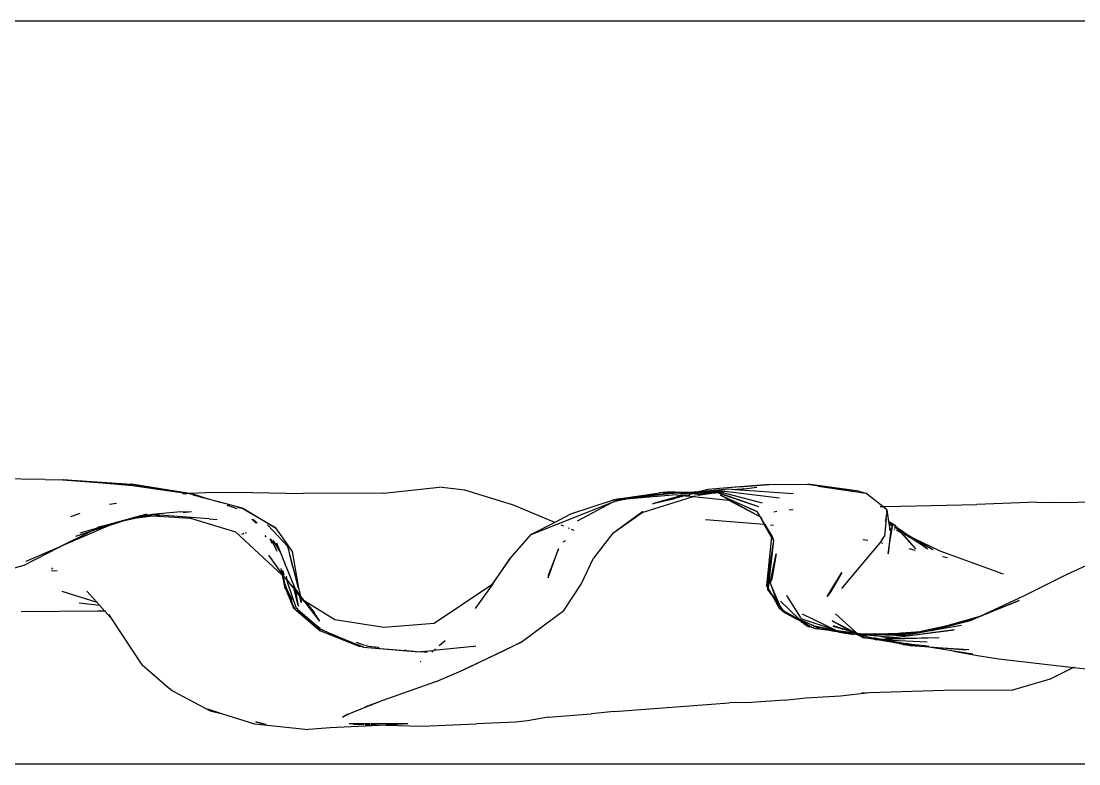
# Model space of a CAD drawing. Header units: millimetres. Extents: x -41292 to 298682, y -22072 to 33155.
# Drawn here: x 28390 to 28603.7, y 1460.6 to 1610.6 of the extents above; entities that cross this region are included whole.
import ezdxf

# ---------------------------------------------------------------- set-up
doc = ezdxf.new("R2010")
doc.units = ezdxf.units.MM
doc.layers.add('틀', color=8, linetype='Continuous')

# ---------------------------------------------------------------- blocks, each defined once
blk = doc.blocks.new('AHSISHEUD')
for p, q in [((29556.55, 19258.67), (28467.55, 19258.67)), ((29022.25, 19166.11), (29011.64, 19166.28)), ((29022.25, 19166.11), (29025.84, 19166.06)), ((29039.18, 19164.97), (29025.8, 19165.98)), ((29025.84, 19166.06), (29025.81, 19166.01)), ((29025.84, 19166.06), (29025.94, 19166.05)), ((29025.94, 19166.05), (29026.02, 19166.08)), ((29026.02, 19166.08), (29027.7, 19165.94)), ((29027.7, 19165.94), (29039.71, 19165.13)), ((29027.7, 19165.94), (29039.18, 19164.97)), ((29039.18, 19164.97), (29039.33, 19164.96)), ((29039.43, 19164.95), (29039.33, 19164.96)), ((29039.71, 19165.13), (29039.43, 19164.95)), ((29039.43, 19164.95), (29048.75, 19163.63)), ((29039.71, 19165.13), (29048.75, 19163.63)), ((29051.43, 19163.25), (29039.71, 19165.13)), ((29048.75, 19163.63), (29050.66, 19163.31)), ((29048.75, 19163.63), (29051.43, 19163.25)), ((29051.19, 19163.24), (29050.66, 19163.31)), ((29051.49, 19163.25), (29051.43, 19163.25)), ((29054.7, 19163.43), (29051.49, 19163.25)), ((29052.1, 19163.15), (29051.49, 19163.25)), ((29064.11, 19163.47), (29054.7, 19163.43)), ((29064.11, 19163.47), (29074.34, 19163.24)), ((29090.69, 19163.33), (29074.34, 19163.24)), ((29090.69, 19163.33), (29101.85, 19164.58)), ((29107.01, 19163.96), (29101.85, 19164.58)), ((29116.85, 19160.9), (29107.01, 19163.96)), ((29145.97, 19163.3), (29139, 19162.28)), ((29140.35, 19162.42), (29145.97, 19163.3)), ((29141.8, 19162.5), (29148.81, 19163.33)), ((29148.81, 19163.33), (29143.1, 19162.75)), ((29145.97, 19163.3), (29143.1, 19162.75)), ((29146.24, 19163.34), (29145.97, 19163.3)), ((29146.41, 19163.38), (29146.24, 19163.34)), ((29146.56, 19163.4), (29146.41, 19163.38)), ((29147.29, 19163.54), (29146.56, 19163.4)), ((29148.81, 19163.33), (29147.1, 19163.27)), ((29147.29, 19163.54), (29147.48, 19163.54)), ((29147.48, 19163.54), (29147.51, 19163.54)), ((29147.51, 19163.54), (29147.54, 19163.54)), ((29147.54, 19163.54), (29147.59, 19163.54)), ((29147.59, 19163.54), (29147.97, 19163.61)), ((29147.59, 19163.54), (29149.58, 19163.57)), ((29147.59, 19163.54), (29151.29, 19163.49)), ((29149.58, 19163.57), (29147.97, 19163.61)), ((29148.85, 19163.33), (29148.81, 19163.33)), ((29148.85, 19163.33), (29149.06, 19163.35)), ((29149.06, 19163.35), (29149.22, 19163.34)), ((29149.22, 19163.34), (29151.29, 19163.49)), ((29152.75, 19163.45), (29149.22, 19163.34)), ((29149.58, 19163.57), (29149.75, 19163.57)), ((29149.75, 19163.57), (29149.96, 19163.56)), ((29149.96, 19163.56), (29150.2, 19163.56)), ((29150.2, 19163.56), (29153.26, 19163.59)), ((29151.29, 19163.49), (29150.2, 19163.56)), ((29152.75, 19163.45), (29150.36, 19163.24)), ((29150.66, 19163.21), (29152.96, 19163.36)), ((29151.29, 19163.49), (29152.03, 19163.53)), ((29152.96, 19163.36), (29151.83, 19163.11)), ((29152.03, 19163.53), (29153.26, 19163.59)), ((29152.03, 19163.53), (29156.05, 19163.56)), ((29152.75, 19163.45), (29152.03, 19163.53)), ((29153.53, 19163.4), (29152.29, 19163.07)), ((29155.69, 19163.42), (29152.61, 19163.11)), ((29153.53, 19163.4), (29152.61, 19163.11)), ((29153.1, 19163.46), (29152.75, 19163.45)), ((29152.96, 19163.36), (29153.53, 19163.4)), ((29153.1, 19163.46), (29153.84, 19163.49)), ((29153.53, 19163.4), (29153.1, 19163.46)), ((29153.26, 19163.59), (29154.23, 19163.64)), ((29153.5, 19162.97), (29156.75, 19163.39)), ((29153.53, 19163.4), (29154.31, 19163.45)), ((29154.31, 19163.45), (29153.84, 19163.49)), ((29154.17, 19162.91), (29157.38, 19163.38)), ((29156.1, 19164.05), (29154.23, 19163.64)), ((29154.67, 19163.66), (29154.23, 19163.64)), ((29154.67, 19163.47), (29154.31, 19163.45)), ((29156.1, 19164.05), (29154.67, 19163.66)), ((29154.67, 19163.66), (29155.78, 19163.72)), ((29154.67, 19163.66), (29158.31, 19163.69)), ((29154.67, 19163.47), (29156.05, 19163.56)), ((29155.01, 19163.44), (29154.67, 19163.47)), ((29155.69, 19163.42), (29155.01, 19163.44)), ((29155.76, 19163.43), (29155.69, 19163.42)), ((29155.89, 19163.44), (29155.76, 19163.43)), ((29160.32, 19164.12), (29155.78, 19163.72)), ((29155.78, 19163.72), (29158.8, 19163.87)), ((29155.92, 19163.44), (29155.89, 19163.44)), ((29157.43, 19163.6), (29155.92, 19163.44)), ((29156.75, 19163.39), (29155.92, 19163.44)), ((29157.43, 19163.6), (29156.05, 19163.56)), ((29162.44, 19164.64), (29156.1, 19164.05)), ((29161.8, 19164.52), (29156.1, 19164.05)), ((29156.75, 19163.39), (29156.89, 19163.39)), ((29156.89, 19163.39), (29156.95, 19163.42)), ((29156.95, 19163.42), (29157.04, 19163.41)), ((29157.04, 19163.41), (29157.11, 19163.42)), ((29158.32, 19163.63), (29157.11, 19163.42)), ((29157.38, 19163.38), (29157.11, 19163.42)), ((29157.38, 19163.38), (29157.46, 19163.38)), ((29158.32, 19163.63), (29157.43, 19163.6)), ((29157.46, 19163.38), (29157.56, 19163.4)), ((29157.56, 19163.4), (29157.59, 19163.41)), ((29157.59, 19163.41), (29157.64, 19163.4)), ((29157.64, 19163.4), (29157.66, 19163.4)), ((29158.62, 19163.55), (29157.66, 19163.4)), ((29157.66, 19163.4), (29158.64, 19163.54)), ((29158.2, 19163.39), (29157.66, 19163.4)), ((29158.31, 19163.35), (29158.2, 19163.39)), ((29158.31, 19163.69), (29158.32, 19163.63)), ((29158.57, 19163.35), (29158.31, 19163.35)), ((29158.31, 19163.35), (29166.33, 19160.62)), ((29158.32, 19163.63), (29158.42, 19163.61)), ((29158.42, 19163.61), (29158.48, 19163.59)), ((29158.48, 19163.59), (29158.44, 19163.61)), ((29158.55, 19163.72), (29158.46, 19163.7)), ((29158.48, 19163.59), (29158.55, 19163.6)), ((29158.55, 19163.72), (29159.42, 19163.77)), ((29158.55, 19163.6), (29158.62, 19163.61)), ((29158.55, 19163.6), (29158.62, 19163.55)), ((29158.57, 19163.35), (29166.33, 19160.62)), ((29158.62, 19163.61), (29159.42, 19163.77)), ((29158.64, 19163.54), (29158.62, 19163.55)), ((29167.15, 19161.31), (29158.64, 19163.54)), ((29158.79, 19163.56), (29158.75, 19163.57)), ((29158.79, 19163.56), (29159.55, 19163.75)), ((29158.8, 19163.87), (29159.42, 19163.77)), ((29159.55, 19163.75), (29159.42, 19163.77)), ((29159.55, 19163.75), (29170.58, 19162.41)), ((29161.66, 19164.03), (29160.32, 19164.12)), ((29161.71, 19164.03), (29161.66, 19164.03)), ((29161.96, 19164.07), (29161.71, 19164.03)), ((29173.35, 19163.23), (29161.71, 19164.03)), ((29168.48, 19165.07), (29161.85, 19164.52)), ((29163.1, 19164.18), (29161.96, 19164.07)), ((29162.44, 19164.64), (29168.48, 19165.07)), ((29163.17, 19164.19), (29163.1, 19164.18)), ((29163.22, 19164.19), (29163.17, 19164.19)), ((29163.22, 19164.19), (29163.27, 19164.2)), ((29163.27, 19164.2), (29164.01, 19164.28)), ((29164.01, 19164.28), (29165.97, 19164.58)), ((29168.48, 19165.07), (29176.29, 19165.15)), ((29186.59, 19163.76), (29176.29, 19165.15)), ((29176.29, 19165.15), (29188.05, 19163.37)), ((29178.41, 19164.74), (29176.29, 19165.15)), ((29178.41, 19164.74), (29188.05, 19163.37)), ((29186.59, 19163.76), (29188.05, 19163.37)), ((29191.47, 19160.64), (29188.05, 19163.37)), ((29035.24, 19161.09), (29036.67, 19161.32)), ((29050.91, 19163.22), (29050.04, 19163.18)), ((29051.43, 19163.25), (29051.19, 19163.24)), ((29051.63, 19163.15), (29051.19, 19163.24)), ((29052.04, 19163.11), (29051.63, 19163.15)), ((29052.04, 19163.11), (29052.1, 19163.15)), ((29052.04, 19163.11), (29052.07, 19163.08)), ((29054.22, 19162.39), (29052.06, 19162.95)), ((29052.1, 19163.15), (29052.07, 19163.08)), ((29052.07, 19163.08), (29054.22, 19162.39)), ((29052.07, 19163.08), (29053.55, 19162.68)), ((29053.55, 19162.68), (29052.1, 19163.15)), ((29053.55, 19162.68), (29057.8, 19161.45)), ((29055.19, 19162.13), (29053.55, 19162.68)), ((29055.19, 19162.13), (29054.22, 19162.39)), ((29057.8, 19161.45), (29055.19, 19162.13)), ((29062.32, 19160.27), (29057.8, 19161.45)), ((29120.44, 19154.97), (29136.53, 19161.4)), ((29136.58, 19161.77), (29128.35, 19159.09)), ((29129.76, 19157.73), (29136.99, 19161.59)), ((29136.53, 19161.4), (29135.44, 19160.81)), ((29136.53, 19161.4), (29136.99, 19161.59)), ((29137.13, 19162), (29136.58, 19161.77)), ((29137.31, 19162), (29136.58, 19161.77)), ((29136.99, 19161.59), (29137.13, 19161.61)), ((29139.52, 19162.12), (29137.13, 19161.61)), ((29137.31, 19162), (29137.13, 19162)), ((29137.13, 19161.61), (29137.29, 19161.71)), ((29137.29, 19161.71), (29137.34, 19161.72)), ((29137.31, 19162), (29137.74, 19162.14)), ((29139.52, 19162.12), (29137.34, 19161.72)), ((29137.34, 19161.72), (29138, 19161.99)), ((29139, 19162.28), (29137.74, 19162.14)), ((29139, 19162.28), (29137.81, 19162.1)), ((29137.91, 19162.04), (29140.35, 19162.42)), ((29137.91, 19162.04), (29140.48, 19162.3)), ((29138, 19161.99), (29139.52, 19162.12)), ((29140.35, 19162.42), (29139, 19162.28)), ((29149.77, 19163), (29139.52, 19162.12)), ((29142.33, 19162.63), (29140.35, 19162.42)), ((29141.19, 19162.38), (29140.48, 19162.3)), ((29141.21, 19162.43), (29141.19, 19162.38)), ((29141.8, 19162.5), (29141.21, 19162.43)), ((29142.33, 19162.63), (29141.8, 19162.5)), ((29142.74, 19162.68), (29142.33, 19162.63)), ((29143.1, 19162.75), (29142.74, 19162.68)), ((29142.85, 19159.45), (29153.16, 19162.66)), ((29144.95, 19161.2), (29145.31, 19161.31)), ((29151.34, 19162.84), (29145.31, 19161.31)), ((29145.31, 19161.31), (29149.45, 19162.25)), ((29146.35, 19161.65), (29150.71, 19162.87)), ((29151.55, 19162.82), (29149.45, 19162.25)), ((29149.77, 19163), (29150.68, 19162.91)), ((29150.68, 19162.91), (29150.1, 19162.85)), ((29150.71, 19162.87), (29150.68, 19162.91)), ((29150.83, 19162.89), (29150.71, 19162.87)), ((29150.93, 19162.93), (29150.83, 19162.89)), ((29150.83, 19162.89), (29151.34, 19162.84)), ((29151, 19162.93), (29150.93, 19162.93)), ((29151.56, 19162.9), (29151.34, 19162.84)), ((29151.34, 19162.84), (29151.55, 19162.82)), ((29151.79, 19162.88), (29151.55, 19162.82)), ((29151.55, 19162.82), (29151.93, 19162.77)), ((29151.97, 19162.78), (29151.93, 19162.77)), ((29152.49, 19162.84), (29151.97, 19162.78)), ((29151.97, 19162.78), (29153.16, 19162.66)), ((29152.29, 19163.07), (29152.26, 19163.08)), ((29152.44, 19163.06), (29152.29, 19163.07)), ((29152.61, 19163.11), (29152.44, 19163.06)), ((29153.16, 19162.66), (29153.56, 19162.78)), ((29153.16, 19162.66), (29160.34, 19161.93)), ((29153.5, 19162.97), (29153.47, 19162.97)), ((29154.17, 19162.91), (29154.1, 19162.92)), ((29158.65, 19162.92), (29165.99, 19159.66)), ((29159.57, 19162.44), (29158.65, 19162.92)), ((29165.99, 19159.66), (29159.57, 19162.44)), ((29160.34, 19161.93), (29159.57, 19162.44)), ((29159.57, 19162.44), (29166.59, 19158.63)), ((29160.34, 19161.93), (29166.59, 19158.63)), ((29222.56, 19161.51), (29210.44, 19161.03)), ((29222.56, 19161.51), (29225.67, 19161.44)), ((29225.67, 19161.44), (29241.37, 19161.65)), ((29027.46, 19158.62), (29029.33, 19159.31)), ((29041.93, 19158.88), (29042.82, 19159.14)), ((29041.93, 19158.88), (29043.8, 19159.03)), ((29042.59, 19158.8), (29043.8, 19159.03)), ((29043.8, 19159.03), (29042.8, 19158.79)), ((29049.68, 19159.54), (29043.8, 19159.03)), ((29045.32, 19158.89), (29043.8, 19159.03)), ((29049.68, 19159.54), (29051.79, 19159.62)), ((29050.16, 19159.44), (29051.79, 19159.62)), ((29058.99, 19160.85), (29059.15, 19160.83)), ((29061.01, 19160.2), (29059.15, 19160.83)), ((29061.1, 19160.48), (29061.3, 19160.45)), ((29062.18, 19160.19), (29061.3, 19160.45)), ((29062.32, 19160.27), (29062.18, 19160.19)), ((29068.75, 19156.33), (29062.18, 19160.19)), ((29062.32, 19160.27), (29068.75, 19156.33)), ((29125.18, 19157.44), (29116.85, 19160.9)), ((29128.35, 19159.09), (29125.18, 19157.44)), ((29136.92, 19155.26), (29142.85, 19159.45)), ((29136.92, 19155.26), (29142.45, 19159.32)), ((29142.45, 19159.32), (29142.85, 19159.45)), ((29142.45, 19159.32), (29142.63, 19159.45)), ((29142.63, 19159.45), (29142.97, 19159.7)), ((29142.89, 19159.54), (29142.63, 19159.45)), ((29142.85, 19159.45), (29142.89, 19159.54)), ((29142.89, 19159.54), (29142.97, 19159.7)), ((29165.99, 19159.66), (29166.59, 19158.63)), ((29169.44, 19159.57), (29170.06, 19159.68)), ((29172.52, 19160), (29173.37, 19160.06)), ((29190.93, 19160.63), (29191.47, 19160.64)), ((29192.29, 19159.98), (29191.47, 19160.64)), ((29191.47, 19160.64), (29191.99, 19160.64)), ((29191.99, 19160.64), (29210.44, 19161.03)), ((29192.29, 19159.41), (29192.19, 19158.9)), ((29192.24, 19159.46), (29192.29, 19159.98)), ((29192.29, 19159.41), (29192.29, 19159.98)), ((29192.29, 19159.98), (29192.62, 19157.65)), ((29035.67, 19157.08), (29031.4, 19155.62)), ((29032.64, 19156.25), (29034.97, 19156.92)), ((29033.05, 19156.46), (29041.56, 19158.86)), ((29034.97, 19156.92), (29033.05, 19156.46)), ((29034.97, 19156.92), (29035.67, 19157.08)), ((29035.13, 19156.78), (29039.3, 19158.14)), ((29035.13, 19156.78), (29036.01, 19157.16)), ((29036.01, 19157.16), (29035.67, 19157.08)), ((29036.1, 19157.23), (29036.01, 19157.16)), ((29036.1, 19157.23), (29036.24, 19157.28)), ((29036.24, 19157.28), (29036.28, 19157.28)), ((29036.39, 19157.33), (29036.28, 19157.28)), ((29041.28, 19158.42), (29036.39, 19157.33)), ((29036.39, 19157.33), (29039.3, 19158.14)), ((29039.3, 19158.14), (29039.59, 19158.23)), ((29039.59, 19158.23), (29039.66, 19158.24)), ((29039.66, 19158.24), (29039.72, 19158.26)), ((29039.72, 19158.26), (29041.79, 19158.84)), ((29039.72, 19158.26), (29042.59, 19158.8)), ((29039.72, 19158.26), (29041.28, 19158.42)), ((29042.8, 19158.79), (29041.28, 19158.42)), ((29041.28, 19158.42), (29043.93, 19158.73)), ((29041.56, 19158.86), (29041.79, 19158.84)), ((29041.79, 19158.84), (29041.93, 19158.88)), ((29041.79, 19158.84), (29042.59, 19158.8)), ((29042.59, 19158.8), (29042.8, 19158.79)), ((29042.8, 19158.79), (29043.93, 19158.73)), ((29043.93, 19158.73), (29045.32, 19158.89)), ((29043.93, 19158.73), (29051.6, 19158.31)), ((29055.36, 19158.15), (29045.32, 19158.89)), ((29051.6, 19158.31), (29060.72, 19155.54)), ((29055.36, 19158.15), (29056.97, 19158.05)), ((29063.98, 19158.07), (29064.89, 19157.28)), ((29065.09, 19157.25), (29064.18, 19157.99)), ((29067.14, 19156.95), (29071.17, 19152.61)), ((29125.18, 19157.44), (29120.44, 19154.97)), ((29127.02, 19156.68), (29126.51, 19156.89)), ((29155.64, 19158.05), (29167.49, 19157.08)), ((29166.59, 19158.63), (29166.65, 19158.6)), ((29166.65, 19158.6), (29166.73, 19158.55)), ((29167.22, 19157.68), (29166.65, 19158.6)), ((29167.49, 19157.08), (29166.65, 19158.6)), ((29166.73, 19158.55), (29167.22, 19157.68)), ((29167.6, 19157.08), (29167.22, 19157.68)), ((29168.97, 19154.53), (29167.49, 19157.08)), ((29167.6, 19157.08), (29167.49, 19157.08)), ((29169, 19154.82), (29167.6, 19157.08)), ((29167.6, 19157.08), (29168.97, 19154.53)), ((29168.75, 19156.94), (29169.38, 19156.85)), ((29192.07, 19157.5), (29191.81, 19154.68)), ((29191.96, 19157.67), (29192.07, 19157.5)), ((29192.08, 19157.66), (29191.97, 19157.75)), ((29192.07, 19157.52), (29191.97, 19157.75)), ((29191.99, 19157.82), (29192.09, 19157.75)), ((29192.01, 19157.95), (29192.1, 19157.89)), ((29192.11, 19157.96), (29192.02, 19158.01)), ((29192.13, 19158.17), (29192.07, 19158.25)), ((29192.08, 19157.66), (29192.07, 19157.52)), ((29192.07, 19157.52), (29192.07, 19157.5)), ((29192.09, 19157.75), (29192.08, 19157.66)), ((29192.1, 19157.89), (29192.09, 19157.75)), ((29192.11, 19157.96), (29192.1, 19157.89)), ((29192.13, 19158.17), (29192.11, 19157.96)), ((29192.13, 19158.17), (29192.19, 19158.9)), ((29193.84, 19156.92), (29192.62, 19157.65)), ((29192.64, 19157.49), (29192.62, 19157.65)), ((29192.64, 19157.49), (29192.76, 19157.4)), ((29192.64, 19157.49), (29192.66, 19157.39)), ((29192.66, 19157.39), (29192.9, 19157.23)), ((29192.66, 19157.39), (29192.68, 19157.19)), ((29193.41, 19156.61), (29192.68, 19157.19)), ((29192.68, 19157.19), (29192.78, 19156.47)), ((29192.76, 19157.4), (29193.58, 19156.8)), ((29192.9, 19157.23), (29192.76, 19157.4)), ((29192.9, 19157.23), (29193.58, 19156.8)), ((29193.41, 19156.61), (29192.9, 19157.23)), ((29193.84, 19156.92), (29194.11, 19156.62)), ((29025.42, 19152.61), (29035.13, 19156.78)), ((29025.42, 19152.61), (29031.4, 19155.62)), ((29031.4, 19155.62), (29028.38, 19154.59)), ((29029.35, 19155.31), (29032.64, 19156.25)), ((29031.4, 19155.62), (29032.64, 19156.25)), ((29032.64, 19156.25), (29033.05, 19156.46)), ((29060.72, 19155.54), (29070.13, 19146.79)), ((29062.39, 19155.16), (29061.94, 19155.02)), ((29062.93, 19155.32), (29062.65, 19155.23)), ((29066.63, 19154.82), (29066.84, 19154.46)), ((29068.75, 19156.33), (29072.17, 19151.58)), ((29116.1, 19150.08), (29120.44, 19154.97)), ((29128.18, 19156.19), (29127.98, 19156.28)), ((29129.13, 19155.8), (29128.6, 19156.02)), ((29136.92, 19155.26), (29133.01, 19150.2)), ((29169, 19154.82), (29168.97, 19154.53)), ((29169, 19154.82), (29169.36, 19153.87)), ((29193.07, 19155.91), (29192.73, 19153.03)), ((29192.78, 19156.47), (29193.07, 19155.91)), ((29192.78, 19156.47), (29192.8, 19156.33)), ((29192.8, 19156.33), (29193.07, 19155.91)), ((29192.8, 19156.33), (29192.89, 19155.7)), ((29192.81, 19153.01), (29193.41, 19156.61)), ((29193.07, 19155.91), (29193.41, 19156.61)), ((29193.64, 19156.16), (29193.88, 19156.05)), ((29194.58, 19155.99), (29193.78, 19156.51)), ((29193.78, 19156.51), (29194.46, 19156.12)), ((29193.86, 19156.79), (29194.46, 19156.12)), ((29193.86, 19156.79), (29194.11, 19156.62)), ((29194.11, 19156.62), (29198.02, 19152.13)), ((29194.11, 19156.62), (29196.4, 19154.99)), ((29194.18, 19155.91), (29194.21, 19155.87)), ((29194.21, 19155.87), (29195.11, 19155.39)), ((29194.21, 19155.87), (29195, 19155.52)), ((29194.46, 19156.12), (29194.58, 19155.99)), ((29194.58, 19155.99), (29195, 19155.52)), ((29195, 19155.52), (29195.11, 19155.39)), ((29195.02, 19155.79), (29196.4, 19154.99)), ((29195.11, 19155.39), (29198.02, 19152.13)), ((29196.06, 19155.01), (29195.5, 19155.38)), ((29195.76, 19155.15), (29196.06, 19155.01)), ((29196.97, 19154.41), (29196.06, 19155.01)), ((29196.06, 19155.01), (29197.01, 19154.55)), ((29196.08, 19154.88), (29196.97, 19154.41)), ((29196.4, 19154.99), (29197.77, 19154.19)), ((29196.4, 19154.99), (29197.01, 19154.55)), ((29025.07, 19152.43), (29025.42, 19152.61)), ((29068.11, 19153.17), (29067.68, 19154.14)), ((29067.81, 19154.06), (29068.96, 19151.82)), ((29068.96, 19151.82), (29067.95, 19153.97)), ((29068.38, 19153.7), (29068.31, 19153.74)), ((29069.64, 19151.75), (29068.38, 19153.7)), ((29069.77, 19151.42), (29068.38, 19153.7)), ((29069.64, 19151.75), (29069.05, 19153.26)), ((29071.43, 19152.13), (29071.17, 19152.61)), ((29071.17, 19152.61), (29071.24, 19152.34)), ((29126.88, 19153.5), (29127.37, 19153.76)), ((29168.97, 19154.53), (29167.98, 19144.71)), ((29169.36, 19153.87), (29168.26, 19144.25)), ((29169.36, 19153.87), (29168.6, 19148.87)), ((29168.97, 19154.53), (29169.36, 19153.87)), ((29191.19, 19153.72), (29183.13, 19144.11)), ((29187.43, 19154.01), (29188.44, 19153.83)), ((29191.17, 19153.32), (29191.46, 19153.27)), ((29191.19, 19153.72), (29191.81, 19154.68)), ((29191.81, 19154.68), (29191.25, 19154.03)), ((29192.16, 19153.14), (29192.21, 19153.13)), ((29192.73, 19153.03), (29192.5, 19151.12)), ((29192.5, 19151.12), (29192.81, 19153.01)), ((29192.81, 19153.01), (29192.73, 19153.03)), ((29200.47, 19152.1), (29196.97, 19154.41)), ((29196.97, 19154.41), (29197.93, 19153.9)), ((29197.01, 19154.55), (29197.77, 19154.19)), ((29197.01, 19154.55), (29197.93, 19153.9)), ((29197.77, 19154.19), (29202.97, 19151.71)), ((29197.77, 19154.19), (29201.57, 19151.99)), ((29197.93, 19153.9), (29200.47, 19152.1)), ((29197.93, 19153.9), (29201.57, 19151.99)), ((29018.02, 19148.8), (29025.07, 19152.43)), ((29025.07, 19152.43), (29018.38, 19149.53)), ((29070.07, 19147.12), (29067.43, 19150.85)), ((29069.12, 19151.57), (29068.96, 19151.82)), ((29069.77, 19151.42), (29069.64, 19151.75)), ((29070.5, 19149.57), (29069.77, 19151.42)), ((29071.43, 19152.13), (29071.24, 19152.34)), ((29071.24, 19152.34), (29072.31, 19148.37)), ((29072.31, 19148.37), (29071.43, 19152.13)), ((29073.45, 19144.17), (29071.43, 19152.13)), ((29072.17, 19151.58), (29073.45, 19144.17)), ((29125.95, 19152.13), (29123.87, 19146.71)), ((29123.88, 19146.26), (29125.95, 19152.13)), ((29168.72, 19145.24), (29169.93, 19151.09)), ((29169.93, 19151.09), (29169.02, 19145.94)), ((29195.36, 19152.41), (29195.33, 19152.41)), ((29198.05, 19151.77), (29196.78, 19152.07)), ((29202.97, 19151.71), (29214.79, 19147.39)), ((29204.49, 19150.25), (29203.5, 19150.49)), ((29228.54, 19146.92), (29237.41, 19151.03)), ((29010.03, 19146.62), (29018.02, 19148.8)), ((29070.5, 19149.57), (29070.53, 19149.33)), ((29070.5, 19149.57), (29070.68, 19149.1)), ((29070.68, 19149.1), (29072.75, 19143.99)), ((29072.31, 19148.37), (29073.45, 19144.17)), ((29116.1, 19150.08), (29112.47, 19144.87)), ((29112.68, 19145.02), (29116.1, 19150.08)), ((29130.51, 19144.96), (29133.01, 19150.2)), ((29168.6, 19148.87), (29168.16, 19144.3)), ((29024.71, 19147.61), (29023.55, 19147.63)), ((29023.6, 19147.96), (29023.78, 19148.24)), ((29069.87, 19148.12), (29070.07, 19147.12)), ((29070.33, 19146.75), (29070.07, 19147.12)), ((29070.13, 19146.79), (29070.54, 19144.84)), ((29070.13, 19146.79), (29070.36, 19146.58)), ((29070.17, 19147.69), (29070.33, 19146.75)), ((29070.54, 19146.75), (29070.3, 19147.5)), ((29070.62, 19146.34), (29070.33, 19146.75)), ((29070.36, 19146.58), (29070.62, 19145.13)), ((29070.36, 19146.58), (29070.62, 19146.34)), ((29070.62, 19146.34), (29070.68, 19146.27)), ((29070.68, 19146.27), (29070.98, 19145.85)), ((29070.68, 19146.27), (29071.06, 19145.83)), ((29070.94, 19146.57), (29071.06, 19145.83)), ((29123.87, 19146.71), (29123.88, 19146.26)), ((29180.21, 19142.48), (29183.14, 19147.33)), ((29183.14, 19147.33), (29180.95, 19143.45)), ((29214.79, 19147.39), (29215.29, 19147.19)), ((29215.29, 19147.19), (29215.76, 19147.06)), ((29219.92, 19142.59), (29228.54, 19146.92)), ((29072.49, 19140.07), (29070.54, 19144.84)), ((29070.54, 19144.84), (29070.69, 19144.04)), ((29070.54, 19144.84), (29071.13, 19143.75)), ((29071.69, 19142.24), (29070.54, 19144.84)), ((29070.62, 19145.13), (29071.13, 19143.75)), ((29070.98, 19145.85), (29071.07, 19145.74)), ((29071.06, 19145.83), (29071.07, 19145.74)), ((29071.06, 19145.83), (29071.6, 19145.19)), ((29071.07, 19145.74), (29071.11, 19145.44)), ((29071.07, 19145.74), (29071.6, 19145.19)), ((29071.11, 19145.44), (29072.96, 19140.1)), ((29071.6, 19145.19), (29072.49, 19144.26)), ((29072.51, 19144.13), (29071.6, 19145.19)), ((29072.46, 19144.41), (29072.44, 19144.43)), ((29072.46, 19144.41), (29072.49, 19144.26)), ((29072.49, 19144.26), (29072.6, 19144.2)), ((29072.49, 19144.26), (29072.51, 19144.13)), ((29072.52, 19144.08), (29072.51, 19144.13)), ((29072.51, 19144.13), (29072.53, 19144.11)), ((29072.53, 19144.11), (29072.52, 19144.08)), ((29072.52, 19144.08), (29072.54, 19144.05)), ((29072.54, 19144.05), (29072.55, 19143.98)), ((29072.54, 19144.05), (29072.69, 19143.93)), ((29072.64, 19144.11), (29072.6, 19144.2)), ((29072.64, 19144.11), (29072.66, 19144.04)), ((29072.66, 19144.04), (29072.75, 19143.99)), ((29072.66, 19144.04), (29072.69, 19143.93)), ((29073.45, 19144.17), (29073.49, 19143.94)), ((29100.84, 19137.07), (29112.47, 19144.87)), ((29112.68, 19145.02), (29109.08, 19140.02)), ((29112.47, 19144.87), (29112.68, 19145.02)), ((29127, 19139.65), (29130.51, 19144.96)), ((29168.16, 19144.3), (29167.98, 19144.71)), ((29168.16, 19144.3), (29168.13, 19143.9)), ((29168.25, 19144.1), (29168.16, 19144.3)), ((29168.26, 19144.21), (29168.25, 19144.1)), ((29168.58, 19143.62), (29168.25, 19144.1)), ((29168.26, 19144.25), (29168.26, 19144.21)), ((29168.26, 19144.21), (29168.58, 19143.62)), ((29168.72, 19145.24), (29169.02, 19145.94)), ((29170.49, 19140.97), (29168.72, 19145.24)), ((29168.72, 19145.24), (29170.02, 19141.55)), ((29025.63, 19143.54), (29032.66, 19141.35)), ((29032.66, 19141.35), (29030.65, 19143.58)), ((29071.13, 19143.75), (29071.69, 19142.24)), ((29071.13, 19143.75), (29071.82, 19142.46)), ((29071.69, 19142.24), (29072.49, 19140.07)), ((29072.22, 19141.02), (29071.69, 19142.24)), ((29071.82, 19142.46), (29071.75, 19142.69)), ((29071.82, 19142.46), (29072.14, 19141.85)), ((29072.22, 19141.02), (29071.82, 19142.46)), ((29072.55, 19143.98), (29072.57, 19143.95)), ((29072.57, 19143.95), (29073.31, 19140.96)), ((29073.26, 19140.93), (29072.57, 19143.95)), ((29072.72, 19143.77), (29072.57, 19143.95)), ((29072.73, 19143.88), (29072.69, 19143.93)), ((29072.71, 19143.8), (29072.73, 19143.88)), ((29072.72, 19143.77), (29072.71, 19143.8)), ((29072.72, 19143.77), (29073.31, 19140.96)), ((29072.8, 19143.7), (29072.72, 19143.77)), ((29072.73, 19143.88), (29072.75, 19143.81)), ((29072.81, 19143.78), (29072.75, 19143.99)), ((29072.75, 19143.99), (29073.85, 19142.63)), ((29072.75, 19143.81), (29072.81, 19143.78)), ((29072.81, 19143.66), (29072.8, 19143.7)), ((29072.83, 19143.72), (29072.81, 19143.78)), ((29072.81, 19143.66), (29072.83, 19143.72)), ((29072.86, 19143.63), (29072.81, 19143.66)), ((29072.87, 19143.59), (29072.86, 19143.63)), ((29072.99, 19143.21), (29072.87, 19143.59)), ((29075.03, 19141.02), (29072.87, 19143.59)), ((29072.87, 19143.59), (29073.85, 19142.63)), ((29073.68, 19142.44), (29072.99, 19143.21)), ((29073.49, 19143.94), (29073.85, 19142.63)), ((29073.96, 19141.28), (29073.68, 19142.44)), ((29073.77, 19142.34), (29073.68, 19142.44)), ((29073.77, 19142.34), (29073.96, 19141.28)), ((29073.91, 19142.19), (29073.77, 19142.34)), ((29074.6, 19141.69), (29073.85, 19142.63)), ((29073.91, 19142.19), (29073.96, 19141.28)), ((29075.18, 19140.79), (29073.91, 19142.19)), ((29168.13, 19143.9), (29169.29, 19142.35)), ((29168.58, 19143.62), (29168.75, 19143.31)), ((29168.75, 19143.31), (29169.29, 19142.35)), ((29169.2, 19142.73), (29168.75, 19143.31)), ((29169.84, 19141.62), (29168.75, 19143.31)), ((29170.02, 19141.55), (29169.2, 19142.73)), ((29169.29, 19142.35), (29170.52, 19140.12)), ((29169.29, 19142.35), (29169.84, 19141.62)), ((29174.81, 19138.28), (29172.07, 19142.66)), ((29180.95, 19143.45), (29180.21, 19142.48)), ((29211.13, 19138.51), (29219.92, 19142.59)), ((29029.09, 19141.21), (29033.26, 19140.7)), ((29032.66, 19141.35), (29032.78, 19141.32)), ((29033.26, 19140.7), (29032.66, 19141.35)), ((29033.26, 19140.7), (29033.38, 19140.68)), ((29034.26, 19139.59), (29033.26, 19140.7)), ((29072.49, 19140.07), (29072.22, 19141.02)), ((29072.72, 19139.89), (29072.22, 19141.02)), ((29072.72, 19139.89), (29072.49, 19140.07)), ((29072.75, 19139.82), (29072.72, 19139.89)), ((29072.75, 19139.82), (29072.84, 19139.76)), ((29072.84, 19139.76), (29073, 19139.63)), ((29073.19, 19139.9), (29072.96, 19140.1)), ((29073.04, 19140.18), (29073.19, 19139.9)), ((29073.19, 19139.9), (29073.2, 19139.87)), ((29073.2, 19139.87), (29073.45, 19139.42)), ((29076.05, 19137.41), (29073.2, 19139.87)), ((29074.75, 19138.41), (29073.2, 19139.87)), ((29073.32, 19140.88), (29073.26, 19140.93)), ((29073.32, 19140.88), (29073.4, 19140.52)), ((29074.6, 19141.69), (29074.75, 19141.52)), ((29074.75, 19141.52), (29080.79, 19137.83)), ((29074.75, 19141.52), (29076.59, 19139.21)), ((29075.03, 19141.02), (29075.18, 19140.79)), ((29077.73, 19137.47), (29075.18, 19140.79)), ((29076.59, 19139.21), (29075.18, 19140.79)), ((29169.84, 19141.62), (29170.12, 19141.25)), ((29170.02, 19141.55), (29170.12, 19141.25)), ((29170.5, 19140.86), (29170.02, 19141.55)), ((29170.12, 19141.25), (29170.14, 19141.21)), ((29170.14, 19141.21), (29170.5, 19140.73)), ((29170.14, 19141.21), (29170.51, 19140.62)), ((29170.5, 19140.86), (29170.49, 19140.97)), ((29170.5, 19140.73), (29170.5, 19140.86)), ((29171.31, 19139.66), (29170.5, 19140.86)), ((29170.51, 19140.62), (29170.5, 19140.73)), ((29170.5, 19140.73), (29171.31, 19139.66)), ((29170.51, 19140.62), (29170.99, 19139.83)), ((29171.25, 19139.41), (29170.52, 19140.12)), ((29174.57, 19137.91), (29170.81, 19141.54)), ((29170.99, 19139.83), (29171.25, 19139.41)), ((29170.99, 19139.83), (29171.31, 19139.66)), ((29219, 19141.66), (29209.17, 19137.6)), ((29211.13, 19138.51), (29219, 19141.66)), ((29017.39, 19139.42), (29017.43, 19139.47)), ((29017.43, 19139.47), (29032.82, 19139.59)), ((29032.82, 19139.59), (29034.26, 19139.59)), ((29034.26, 19139.59), (29034.41, 19139.59)), ((29035.55, 19138.16), (29034.26, 19139.59)), ((29035.1, 19138.85), (29035.55, 19138.16)), ((29035.55, 19138.16), (29041.76, 19128.66)), ((29073, 19139.63), (29073.04, 19139.65)), ((29073.04, 19139.65), (29073.45, 19139.42)), ((29073.04, 19139.65), (29077.78, 19135.55)), ((29074.75, 19138.41), (29073.04, 19139.65)), ((29073.45, 19139.42), (29074.75, 19138.41)), ((29075.23, 19137.96), (29074.75, 19138.41)), ((29077.78, 19135.55), (29075.23, 19137.96)), ((29076.05, 19137.41), (29075.23, 19137.96)), ((29077.73, 19137.47), (29076.59, 19139.21)), ((29080.79, 19137.83), (29090.65, 19136.29)), ((29118.42, 19133.28), (29127, 19139.65)), ((29171.25, 19139.41), (29171.58, 19139.3)), ((29171.25, 19139.41), (29174.07, 19137.88)), ((29171.31, 19139.66), (29171.34, 19139.64)), ((29171.34, 19139.64), (29171.36, 19139.6)), ((29171.36, 19139.6), (29171.39, 19139.58)), ((29171.39, 19139.58), (29171.58, 19139.3)), ((29173.2, 19138.54), (29171.39, 19139.58)), ((29171.39, 19139.58), (29172.54, 19138.85)), ((29171.58, 19139.3), (29172.54, 19138.85)), ((29172.54, 19138.85), (29172.6, 19138.83)), ((29172.6, 19138.83), (29172.74, 19138.72)), ((29172.81, 19138.69), (29172.74, 19138.72)), ((29172.81, 19138.69), (29173.2, 19138.54)), ((29173.45, 19138.4), (29173.2, 19138.54)), ((29173.42, 19138.3), (29173.55, 19138.23)), ((29173.45, 19138.4), (29174.57, 19137.91)), ((29174.07, 19137.88), (29173.55, 19138.23)), ((29174.83, 19137.47), (29174.07, 19137.88)), ((29174.62, 19137.86), (29174.57, 19137.91)), ((29174.62, 19137.86), (29177.41, 19136.58)), ((29174.63, 19137.67), (29174.83, 19137.47)), ((29174.81, 19138.28), (29174.98, 19137.94)), ((29181.88, 19135.67), (29174.98, 19137.94)), ((29181.88, 19135.67), (29175.23, 19138.92)), ((29186.16, 19135.11), (29181.91, 19138.97)), ((29203.52, 19136.34), (29211.13, 19138.51)), ((29204.97, 19136.67), (29211.13, 19138.51)), ((29209.17, 19137.6), (29211.13, 19138.51)), ((29076.6, 19136.92), (29076.05, 19137.41)), ((29077.78, 19135.9), (29076.6, 19136.92)), ((29076.6, 19136.92), (29077.8, 19136.06)), ((29077.8, 19136.03), (29076.6, 19136.92)), ((29077.78, 19135.55), (29077.78, 19135.9)), ((29078.23, 19135.71), (29077.78, 19135.9)), ((29085.7, 19132.36), (29077.78, 19135.55)), ((29078.28, 19135.68), (29078.23, 19135.71)), ((29078.25, 19135.69), (29078.23, 19135.71)), ((29078.28, 19135.68), (29078.32, 19135.66)), ((29079.64, 19135.06), (29078.32, 19135.66)), ((29090.65, 19136.29), (29100.84, 19137.07)), ((29174.83, 19137.47), (29175.26, 19137.24)), ((29174.83, 19137.47), (29175.09, 19137.21)), ((29175.02, 19137.48), (29174.98, 19137.5)), ((29175.26, 19137.24), (29175.02, 19137.48)), ((29176.01, 19136.89), (29175.02, 19137.48)), ((29175.51, 19137), (29175.09, 19137.21)), ((29175.51, 19137), (29175.26, 19137.24)), ((29175.26, 19137.24), (29175.85, 19136.93)), ((29175.51, 19137), (29176.39, 19136.42)), ((29175.85, 19136.93), (29175.51, 19137)), ((29176.01, 19136.89), (29175.85, 19136.93)), ((29175.85, 19136.93), (29176.98, 19136.32)), ((29176.03, 19136.88), (29176.01, 19136.89)), ((29176.28, 19136.83), (29176.03, 19136.88)), ((29176.98, 19136.32), (29176.03, 19136.88)), ((29176.33, 19136.81), (29176.28, 19136.83)), ((29176.39, 19136.42), (29176.98, 19136.32)), ((29177.04, 19136.28), (29176.98, 19136.32)), ((29177.04, 19136.28), (29177.98, 19135.96)), ((29177.04, 19136.28), (29177.44, 19136.23)), ((29177.44, 19136.58), (29177.41, 19136.58)), ((29177.56, 19136.51), (29177.44, 19136.58)), ((29177.44, 19136.23), (29177.47, 19136.22)), ((29177.51, 19136.2), (29177.44, 19136.23)), ((29177.59, 19136.51), (29177.56, 19136.51)), ((29181.04, 19135.69), (29177.59, 19136.51)), ((29181.99, 19135.58), (29177.59, 19136.51)), ((29177.59, 19136.51), (29178.55, 19136.06)), ((29181.6, 19135.49), (29177.98, 19135.96)), ((29178.81, 19135.94), (29178.55, 19136.06)), ((29178.81, 19135.94), (29179.61, 19135.85)), ((29179.61, 19135.85), (29181.6, 19135.49)), ((29179.61, 19135.85), (29181.04, 19135.69)), ((29181.1, 19135.68), (29181.04, 19135.69)), ((29182.25, 19135.4), (29181.1, 19135.68)), ((29181.1, 19135.68), (29181.99, 19135.58)), ((29185.55, 19135.28), (29181.19, 19137.55)), ((29181.19, 19137.55), (29185.89, 19135.19)), ((29181.19, 19137.55), (29185.09, 19135.41)), ((29183.34, 19135.89), (29181.4, 19136.43)), ((29181.45, 19136.62), (29183.34, 19135.89)), ((29181.45, 19136.62), (29185.09, 19135.41)), ((29181.6, 19135.49), (29182.25, 19135.4)), ((29181.88, 19135.67), (29182.27, 19135.55)), ((29182.27, 19135.55), (29181.99, 19135.58)), ((29182.19, 19135.63), (29185.01, 19135.24)), ((29182.19, 19135.63), (29182.94, 19135.47)), ((29182.42, 19135.49), (29182.27, 19135.55)), ((29182.27, 19135.55), (29182.94, 19135.47)), ((29182.49, 19135.47), (29182.42, 19135.49)), ((29185.09, 19135.41), (29183.34, 19135.89)), ((29205.86, 19135.73), (29193.89, 19134.15)), ((29194.26, 19134.25), (29205.86, 19135.73)), ((29203.52, 19136.34), (29199.46, 19135.44)), ((29200.43, 19135.46), (29200.65, 19135.52)), ((29200.65, 19135.52), (29200.7, 19135.53)), ((29200.7, 19135.53), (29203.52, 19136.34)), ((29200.7, 19135.53), (29203.29, 19136.16)), ((29200.96, 19135.53), (29200.7, 19135.53)), ((29201.14, 19135.56), (29200.96, 19135.53)), ((29201.32, 19135.57), (29201.14, 19135.56)), ((29201.32, 19135.57), (29201.46, 19135.62)), ((29207.35, 19136.64), (29201.46, 19135.62)), ((29201.46, 19135.62), (29203.29, 19136.16)), ((29203.29, 19136.16), (29209.17, 19137.6)), ((29203.29, 19136.16), (29204.97, 19136.67)), ((29204.97, 19136.67), (29203.52, 19136.34)), ((29209.17, 19137.6), (29204.97, 19136.67)), ((29080.14, 19134.89), (29079.64, 19135.06)), ((29080.83, 19134.54), (29079.64, 19135.06)), ((29083.33, 19133.54), (29080.14, 19134.89)), ((29080.83, 19134.54), (29083.33, 19133.54)), ((29082.68, 19133.71), (29080.83, 19134.54)), ((29082.68, 19133.71), (29084.84, 19132.9)), ((29085.7, 19132.36), (29082.68, 19133.71)), ((29084.84, 19132.9), (29083.33, 19133.54)), ((29101.82, 19132.55), (29103.03, 19133.61)), ((29182.25, 19135.4), (29182.71, 19135.29)), ((29182.7, 19135.41), (29182.49, 19135.47)), ((29182.86, 19135.39), (29182.7, 19135.41)), ((29182.71, 19135.29), (29183.13, 19135.2)), ((29183.58, 19135.23), (29182.86, 19135.39)), ((29183.76, 19135.29), (29182.86, 19135.39)), ((29183, 19135.31), (29182.86, 19135.39)), ((29182.94, 19135.47), (29183.76, 19135.29)), ((29182.94, 19135.47), (29185.01, 19135.24)), ((29183.37, 19135.19), (29183, 19135.31)), ((29183.13, 19135.2), (29183.29, 19135.17)), ((29183.29, 19135.17), (29183.37, 19135.19)), ((29183.29, 19135.17), (29183.66, 19135.04)), ((29183.37, 19135.19), (29183.41, 19135.17)), ((29183.83, 19135.03), (29183.41, 19135.17)), ((29183.41, 19135.17), (29184.35, 19135.01)), ((29184.95, 19135.05), (29183.41, 19135.17)), ((29184.35, 19135.01), (29183.58, 19135.23)), ((29183.83, 19135.03), (29183.66, 19135.04)), ((29183.91, 19135.27), (29183.76, 19135.29)), ((29183.88, 19135.02), (29183.83, 19135.03)), ((29183.94, 19135.01), (29183.88, 19135.02)), ((29183.91, 19135.27), (29184.09, 19135.23)), ((29184.35, 19135.01), (29183.94, 19135.01)), ((29184.35, 19135.2), (29184.09, 19135.23)), ((29184.35, 19135.2), (29184.95, 19135.05)), ((29184.35, 19135.01), (29184.44, 19135)), ((29184.44, 19135), (29184.62, 19135)), ((29184.62, 19135), (29184.66, 19134.99)), ((29184.66, 19134.99), (29184.72, 19134.95)), ((29184.72, 19134.95), (29184.98, 19134.92)), ((29184.95, 19135.05), (29185.33, 19134.97)), ((29185.33, 19134.97), (29184.98, 19134.92)), ((29184.98, 19134.92), (29185.53, 19134.8)), ((29186, 19134.84), (29184.98, 19134.92)), ((29185.01, 19135.24), (29186.16, 19135.11)), ((29185.09, 19135.41), (29185.55, 19135.28)), ((29185.33, 19134.97), (29185.65, 19134.96)), ((29186, 19134.84), (29185.53, 19134.8)), ((29185.89, 19135.19), (29185.55, 19135.28)), ((29185.78, 19134.95), (29185.65, 19134.96)), ((29186.01, 19134.95), (29185.78, 19134.95)), ((29186.16, 19135.11), (29185.89, 19135.19)), ((29186, 19134.84), (29186.29, 19134.78)), ((29186.16, 19134.93), (29186.01, 19134.95)), ((29186.16, 19135.11), (29186.41, 19135.04)), ((29186.4, 19134.94), (29186.16, 19134.93)), ((29186.16, 19134.93), (29186.69, 19134.83)), ((29186.29, 19134.78), (29186.36, 19134.73)), ((29186.36, 19134.73), (29186.4, 19134.75)), ((29186.51, 19134.93), (29186.4, 19134.94)), ((29186.52, 19134.79), (29186.4, 19134.75)), ((29186.4, 19134.75), (29187.52, 19134.1)), ((29186.4, 19134.75), (29186.89, 19134.53)), ((29186.4, 19134.75), (29186.63, 19134.7)), ((29186.41, 19135.04), (29186.97, 19134.93)), ((29186.97, 19134.93), (29186.51, 19134.93)), ((29186.69, 19134.83), (29186.52, 19134.79)), ((29186.89, 19134.53), (29186.63, 19134.7)), ((29186.63, 19134.7), (29187.94, 19134.67)), ((29186.63, 19134.7), (29187, 19134.63)), ((29186.84, 19134.83), (29186.69, 19134.83)), ((29187.04, 19134.78), (29186.84, 19134.83)), ((29186.89, 19134.53), (29188.15, 19134.05)), ((29187.52, 19134.1), (29186.89, 19134.53)), ((29186.97, 19134.93), (29187.16, 19134.9)), ((29187, 19134.63), (29188.15, 19134.05)), ((29188.17, 19134.38), (29187, 19134.63)), ((29187.17, 19134.78), (29187.04, 19134.78)), ((29187.16, 19134.9), (29187.31, 19134.92)), ((29188.13, 19134.86), (29187.17, 19134.78)), ((29189.26, 19134.75), (29187.17, 19134.78)), ((29187.17, 19134.78), (29187.94, 19134.67)), ((29187.31, 19134.92), (29187.49, 19134.89)), ((29188, 19134.9), (29187.49, 19134.89)), ((29188.15, 19134.05), (29187.52, 19134.1)), ((29187.94, 19134.67), (29187.97, 19134.66)), ((29187.97, 19134.66), (29188.04, 19134.65)), ((29188.13, 19134.86), (29188, 19134.9)), ((29188.04, 19134.65), (29188.07, 19134.66)), ((29188.07, 19134.66), (29189.26, 19134.75)), ((29191.08, 19134.39), (29188.07, 19134.66)), ((29188.28, 19134.86), (29188.13, 19134.86)), ((29189.89, 19133.81), (29188.15, 19134.05)), ((29189.36, 19133.97), (29188.15, 19134.05)), ((29188.17, 19134.38), (29189.36, 19133.97)), ((29188.17, 19134.38), (29189.69, 19134.07)), ((29188.32, 19134.86), (29188.28, 19134.86)), ((29188.43, 19134.85), (29188.32, 19134.86)), ((29188.8, 19134.87), (29188.43, 19134.85)), ((29188.43, 19134.85), (29189.26, 19134.75)), ((29192.56, 19134.95), (29188.8, 19134.87)), ((29190.06, 19134.79), (29188.8, 19134.87)), ((29189.26, 19134.75), (29189.36, 19134.74)), ((29189.36, 19134.74), (29189.49, 19134.75)), ((29189.36, 19133.97), (29189.41, 19133.97)), ((29189.41, 19133.97), (29189.89, 19133.81)), ((29190.4, 19133.91), (29189.41, 19133.97)), ((29189.49, 19134.75), (29189.57, 19134.72)), ((29189.63, 19134.71), (29189.57, 19134.72)), ((29189.63, 19134.71), (29189.94, 19134.73)), ((29190.21, 19133.99), (29189.66, 19134.14)), ((29190.21, 19133.99), (29189.69, 19134.07)), ((29193.56, 19133.21), (29189.89, 19133.81)), ((29189.89, 19133.81), (29191.38, 19133.74)), ((29189.94, 19134.73), (29189.99, 19134.73)), ((29189.99, 19134.73), (29190.07, 19134.74)), ((29190.12, 19134.79), (29190.06, 19134.79)), ((29190.07, 19134.74), (29190.11, 19134.74)), ((29190.11, 19134.74), (29190.46, 19134.77)), ((29190.12, 19134.79), (29190.46, 19134.77)), ((29190.21, 19133.99), (29190.4, 19133.91)), ((29190.5, 19133.9), (29190.4, 19133.91)), ((29190.46, 19134.77), (29190.51, 19134.77)), ((29190.56, 19133.88), (29190.5, 19133.9)), ((29190.51, 19134.77), (29190.55, 19134.77)), ((29190.55, 19134.77), (29190.67, 19134.76)), ((29190.59, 19133.88), (29190.56, 19133.88)), ((29190.63, 19133.9), (29190.59, 19133.88)), ((29190.71, 19133.88), (29190.63, 19133.9)), ((29190.67, 19134.76), (29190.74, 19134.77)), ((29190.91, 19133.88), (29190.71, 19133.88)), ((29190.74, 19134.77), (29190.96, 19134.81)), ((29190.74, 19134.77), (29191.99, 19134.71)), ((29191.34, 19133.8), (29190.91, 19133.88)), ((29191.43, 19134.79), (29190.96, 19134.81)), ((29191.08, 19134.39), (29193.15, 19134.1)), ((29193.65, 19134.17), (29191.08, 19134.39)), ((29202.84, 19134.15), (29191.34, 19133.8)), ((29191.38, 19133.74), (29191.85, 19133.72)), ((29191.38, 19133.74), (29194.67, 19133.04)), ((29193.56, 19133.21), (29191.38, 19133.74)), ((29191.43, 19134.79), (29197.75, 19135.06)), ((29191.43, 19134.79), (29192.56, 19134.95)), ((29191.85, 19133.72), (29200.4, 19133.31)), ((29197.31, 19132.64), (29191.85, 19133.72)), ((29202.84, 19134.15), (29191.98, 19133.91)), ((29191.99, 19134.71), (29192.17, 19134.71)), ((29192.17, 19134.71), (29195.5, 19134.58)), ((29195.94, 19134.66), (29192.17, 19134.71)), ((29193.27, 19134.96), (29192.56, 19134.95)), ((29193.15, 19134.1), (29193.65, 19134.17)), ((29193.27, 19134.96), (29195.18, 19135.12)), ((29197.75, 19135.06), (29193.27, 19134.96)), ((29193.89, 19134.15), (29193.65, 19134.17)), ((29195.18, 19135.12), (29199.19, 19135.38)), ((29195.5, 19134.58), (29195.94, 19134.66)), ((29195.94, 19134.66), (29200.43, 19135.46)), ((29196.2, 19134.65), (29195.94, 19134.66)), ((29200.43, 19135.46), (29196.2, 19134.65)), ((29200.43, 19135.46), (29197.75, 19135.06)), ((29199.19, 19135.38), (29197.75, 19135.06)), ((29199.46, 19135.44), (29199.19, 19135.38)), ((29200.43, 19135.46), (29199.46, 19135.44)), ((29085.34, 19132.68), (29084.84, 19132.9)), ((29086.83, 19132.6), (29085.15, 19133.17)), ((29085.32, 19132.75), (29086.39, 19132.32)), ((29085.33, 19132.71), (29086.39, 19132.32)), ((29085.7, 19132.36), (29085.34, 19132.68)), ((29086.39, 19132.32), (29085.7, 19132.36)), ((29086.56, 19132.25), (29086.39, 19132.32)), ((29086.56, 19132.25), (29097.81, 19131.29)), ((29086.56, 19132.25), (29094.96, 19131.59)), ((29087.55, 19132.35), (29086.97, 19132.55)), ((29089.45, 19132.15), (29087.55, 19132.35)), ((29089.45, 19132.15), (29089.73, 19132.14)), ((29095.22, 19131.56), (29094.96, 19131.59)), ((29095.22, 19131.56), (29096.74, 19131.44)), ((29096.74, 19131.44), (29097.81, 19131.29)), ((29097.81, 19131.29), (29098.14, 19131.33)), ((29099.42, 19131.2), (29097.81, 19131.29)), ((29098.14, 19131.33), (29100.7, 19131.58)), ((29098.14, 19131.33), (29099.42, 19131.2)), ((29100.38, 19131.31), (29100.7, 19131.58)), ((29108.79, 19132.4), (29100.7, 19131.58)), ((29100.91, 19131.76), (29101.08, 19131.91)), ((29106.78, 19127.65), (29118.42, 19133.28)), ((29114.87, 19131.47), (29106.78, 19127.65)), ((29108.79, 19132.4), (29108.82, 19132.38)), ((29108.82, 19132.38), (29108.87, 19132.4)), ((29109.24, 19132.44), (29108.87, 19132.4)), ((29118.42, 19133.28), (29114.87, 19131.47)), ((29193.79, 19133.16), (29193.56, 19133.21)), ((29195.57, 19132.77), (29193.79, 19133.16)), ((29193.79, 19133.16), (29194.67, 19133.04)), ((29194.67, 19133.04), (29194.85, 19133.01)), ((29194.85, 19133.01), (29196.18, 19132.72)), ((29194.85, 19133.01), (29197.31, 19132.64)), ((29195.57, 19132.77), (29196.18, 19132.72)), ((29198.94, 19132.51), (29196.1, 19132.95)), ((29196.1, 19132.95), (29199.83, 19132.57)), ((29196.18, 19132.72), (29196.22, 19132.72)), ((29196.22, 19132.72), (29196.96, 19132.56)), ((29196.22, 19132.72), (29197.31, 19132.64)), ((29196.96, 19132.56), (29199.91, 19132.36)), ((29197.31, 19132.64), (29197.35, 19132.63)), ((29197.35, 19132.63), (29197.41, 19132.62)), ((29197.41, 19132.62), (29198.5, 19132.52)), ((29198.94, 19132.51), (29198.5, 19132.52)), ((29199.83, 19132.57), (29199.89, 19132.56)), ((29199.89, 19132.56), (29200.81, 19132.47)), ((29205.78, 19131.45), (29199.91, 19132.36)), ((29199.91, 19132.36), (29202.56, 19132.18)), ((29202.56, 19132.18), (29208.31, 19131.69)), ((29202.56, 19132.18), (29208.82, 19131.75)), ((29205.78, 19131.45), (29210.54, 19130.54)), ((29209.66, 19130.84), (29205.78, 19131.45)), ((29098.1, 19129.32), (29098.19, 19129.4)), ((29210.54, 19130.54), (29214.9, 19129.86)), ((29214.9, 19129.86), (29229.97, 19128.15)), ((29047.39, 19123.85), (29041.76, 19128.66)), ((29101.1, 19125.25), (29106.78, 19127.65)), ((29228.24, 19127.23), (29225.26, 19125.78)), ((29229.97, 19128.15), (29228.24, 19127.23)), ((29230.11, 19128.23), (29229.97, 19128.15)), ((29229.97, 19128.15), (29232.55, 19127.86)), ((29101.1, 19125.25), (29090.25, 19121.37)), ((29225.26, 19125.78), (29217.63, 19123.58)), ((29047.5, 19123.79), (29047.39, 19123.85)), ((29047.5, 19123.79), (29047.97, 19123.39)), ((29047.97, 19123.39), (29055.55, 19119.4)), ((29182.91, 19122.41), (29188.76, 19123.07)), ((29187.15, 19123.02), (29188.76, 19123.07)), ((29188.76, 19123.07), (29206, 19123.63)), ((29206, 19123.63), (29217.63, 19123.58)), ((29090.25, 19121.37), (29083.97, 19118.93)), ((29090.25, 19121.37), (29086.83, 19120.14)), ((29137.16, 19119.27), (29160.41, 19120.96)), ((29164.93, 19121.08), (29160.41, 19120.96)), ((29171.58, 19121.51), (29164.93, 19121.08)), ((29171.58, 19121.51), (29175.9, 19122)), ((29175.9, 19122), (29182.91, 19122.41)), ((29055.02, 19119.75), (29058.05, 19118.79)), ((29055.55, 19119.4), (29058.05, 19118.79)), ((29058.05, 19118.79), (29064.53, 19116.75)), ((29083.97, 19118.93), (29082.3, 19118.1)), ((29082.3, 19118.1), (29083.39, 19118.75)), ((29123.86, 19118.08), (29132.51, 19118.8)), ((29137.16, 19119.27), (29132.51, 19118.8)), ((29064.53, 19116.75), (29075.42, 19115.62)), ((29064.8, 19117.15), (29066.82, 19116.65)), ((29066.82, 19116.65), (29064.82, 19117.18)), ((29091.15, 19116.51), (29079.82, 19115.93)), ((29087.88, 19116.76), (29083.68, 19116.77)), ((29084.52, 19116.71), (29083.68, 19116.77)), ((29084.52, 19116.71), (29086.65, 19116.64)), ((29086.91, 19116.64), (29091.15, 19116.51)), ((29095.48, 19116.73), (29088.12, 19116.76)), ((29095.48, 19116.73), (29091.15, 19116.51)), ((29091.15, 19116.51), (29098.26, 19116.3)), ((29098.26, 19116.3), (29109.37, 19116.76)), ((29117.27, 19117.06), (29109.37, 19116.76)), ((29119.7, 19117.38), (29117.27, 19117.06)), ((29123.86, 19118.08), (29119.7, 19117.38)), ((29079.82, 19115.93), (29075.42, 19115.62)), ((27995.74, 19108.67), (29326.58, 19108.67))]:
    blk.add_line(p, q)

msp = doc.modelspace()

# ---------------------------------------------------------------- linework, layer by layer
at = {"layer": '틀'}
msp.add_line((26044.67, 1460.58), (28934.67, 1460.58), dxfattribs=at)

# ---------------------------------------------------------------- block references
msp.add_blockref('AHSISHEUD', (-627.37, -17648.09))

doc.saveas('drawing.dxf')
